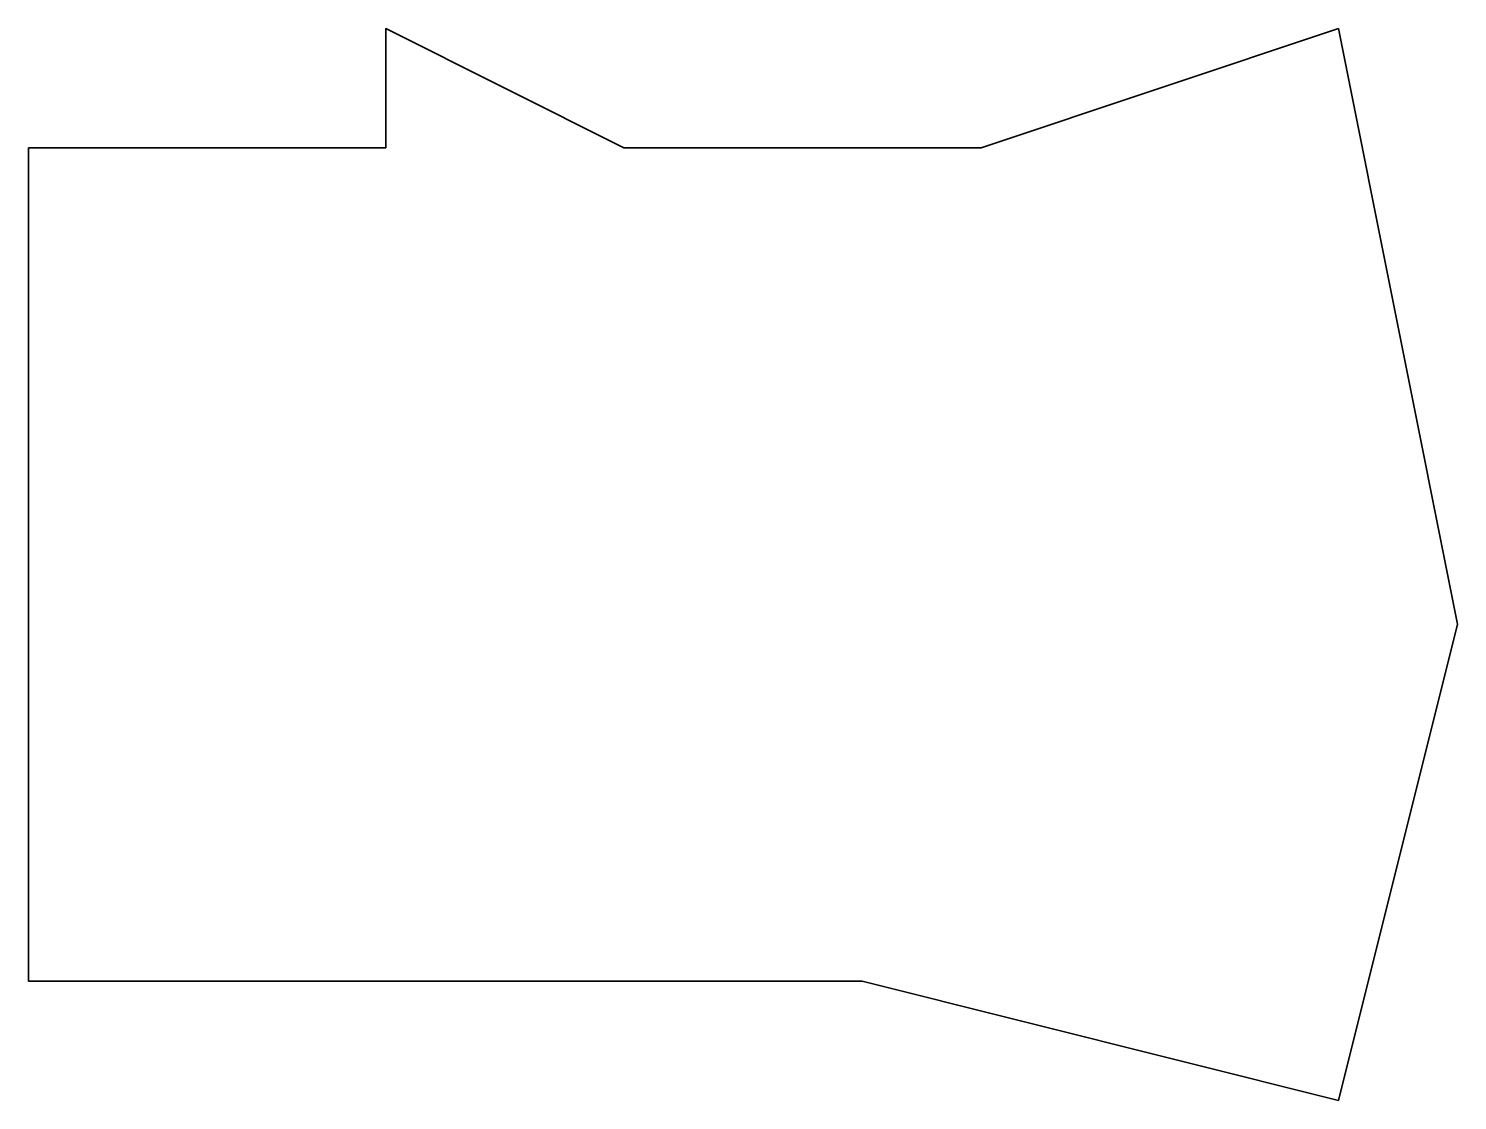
# Model space of a CAD drawing. Extents: x 0 to 12, y -8 to 1.
import ezdxf

# ---------------------------------------------------------------- set-up
doc = ezdxf.new("R2010")
doc.units = 0
doc.linetypes.add('Solid', pattern=[0])

msp = doc.modelspace()

# ---------------------------------------------------------------- linework, layer by layer
at = {"color": 0, "linetype": 'Solid', "lineweight": 35}
msp.add_lwpolyline([(0, 0), (3, 0), (3, 1), (5, 0), (8, 0), (11, 1), (12, -4), (11, -8), (7, -7), (0, -7), (0, 0)], close=True, dxfattribs=at)

doc.saveas('drawing.dxf')
